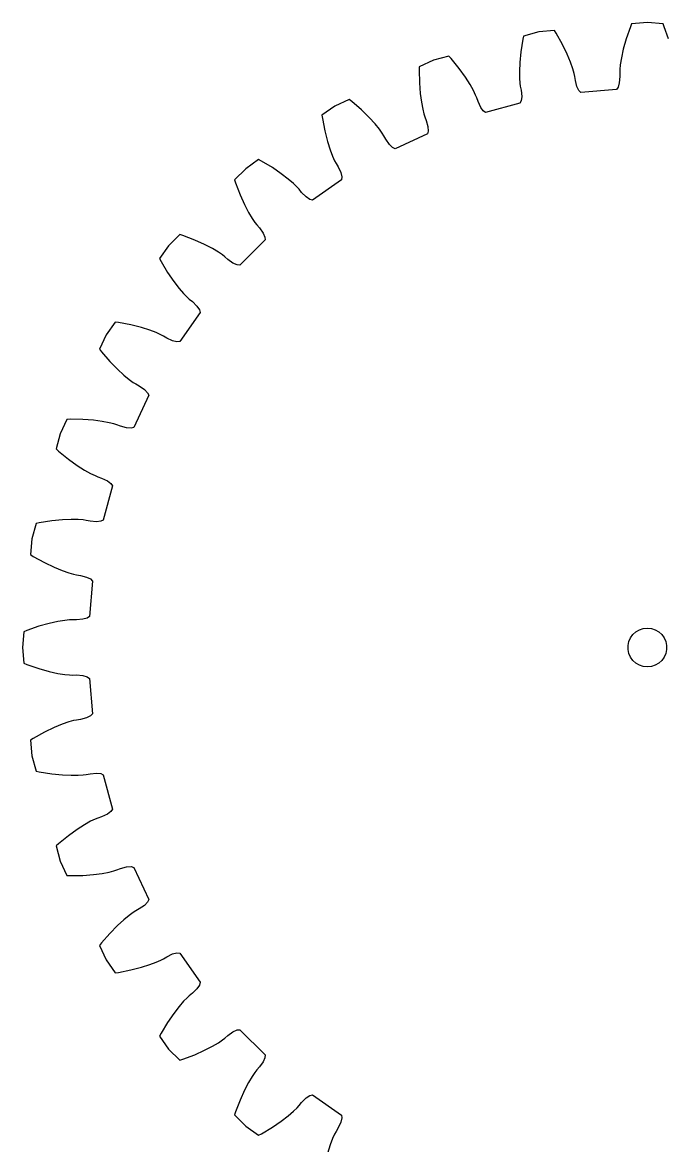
# Model space of a CAD drawing. Extents: x 0 to 199, y 0 to 194.
# Drawn here: x 50.9 to 100.8, y 106.6 to 193.5 of the extents above; entities that cross this region are included whole.
import ezdxf

# ---------------------------------------------------------------- set-up
doc = ezdxf.new("R2010")
doc.units = 0

msp = doc.modelspace()

# ---------------------------------------------------------------- linework, layer by layer
for p, q in [((97.952, 193.193), (97.631, 192.262)), ((98.048, 193.426), (97.952, 193.193)), ((99.266, 193.532), (98.048, 193.426)), ((100.484, 193.426), (99.266, 193.532)), ((100.58, 193.193), (100.484, 193.426)), ((100.902, 192.262), (100.58, 193.193)), ((89.63, 192.235), (89.475, 191.262)), ((89.684, 192.481), (89.63, 192.235)), ((90.865, 192.797), (89.684, 192.481)), ((92.082, 192.904), (90.865, 192.797)), ((92.217, 192.691), (92.082, 192.904)), ((92.696, 191.83), (92.217, 192.691)), ((97.631, 192.262), (97.405, 191.458)), ((93.058, 191.078), (92.696, 191.83)), ((97.405, 191.458), (97.258, 190.79)), ((82.718, 190.615), (81.61, 190.098)), ((83.899, 190.931), (82.718, 190.615)), ((84.069, 190.745), (83.899, 190.931)), ((84.69, 189.98), (84.069, 190.745)), ((89.391, 190.432), (89.363, 189.748)), ((89.475, 191.262), (89.391, 190.432)), ((93.319, 190.446), (93.058, 191.078)), ((93.493, 189.941), (93.319, 190.446)), ((97.258, 190.79), (97.174, 190.264)), ((81.61, 190.098), (81.6, 189.846)), ((81.6, 189.846), (81.616, 188.861)), ((85.177, 189.302), (84.69, 189.98)), ((89.363, 189.748), (89.372, 189.215)), ((93.597, 189.573), (93.493, 189.941)), ((93.646, 189.346), (93.597, 189.573)), ((97.136, 189.882), (97.126, 189.65)), ((97.126, 189.65), (97.131, 189.343)), ((97.174, 190.264), (97.136, 189.882)), ((81.616, 188.861), (81.678, 188.029)), ((85.543, 188.725), (85.177, 189.302)), ((85.802, 188.258), (85.543, 188.725)), ((89.372, 189.215), (89.4, 188.833)), ((89.4, 188.833), (89.431, 188.603)), ((93.695, 189.042), (93.646, 189.346)), ((93.818, 188.566), (93.695, 189.042)), ((97.093, 188.853), (96.999, 188.519)), ((97.131, 189.343), (97.093, 188.853)), ((81.678, 188.029), (81.769, 187.351)), ((85.969, 187.913), (85.802, 188.258)), ((86.057, 187.698), (85.969, 187.913)), ((89.431, 188.603), (89.489, 188.301)), ((89.489, 188.301), (89.537, 187.811)), ((89.537, 187.811), (89.502, 187.466)), ((93.968, 188.254), (93.818, 188.566)), ((94.127, 188.105), (93.968, 188.254)), ((96.868, 188.345), (94.127, 188.105)), ((96.999, 188.519), (96.868, 188.345)), ((75.075, 187.05), (74.073, 186.349)), ((76.183, 187.567), (75.075, 187.05)), ((76.382, 187.413), (76.183, 187.567)), ((77.126, 186.768), (76.382, 187.413)), ((81.769, 187.351), (81.87, 186.827)), ((86.158, 187.408), (86.057, 187.698)), ((86.361, 186.961), (86.158, 187.408)), ((86.563, 186.679), (86.361, 186.961)), ((89.404, 187.272), (86.746, 186.56)), ((89.502, 187.466), (89.404, 187.272)), ((74.073, 186.349), (74.107, 186.099)), ((74.107, 186.099), (74.294, 185.132)), ((77.724, 186.185), (77.126, 186.768)), ((78.185, 185.68), (77.724, 186.185)), ((81.87, 186.827), (81.965, 186.456)), ((81.965, 186.456), (82.035, 186.235)), ((82.035, 186.235), (82.145, 185.947)), ((86.746, 186.56), (86.563, 186.679)), ((78.521, 185.266), (78.185, 185.68)), ((78.745, 184.955), (78.521, 185.266)), ((82.145, 185.947), (82.276, 185.474)), ((82.276, 185.474), (82.303, 185.128)), ((74.294, 185.132), (74.499, 184.323)), ((78.869, 184.758), (78.745, 184.955)), ((79.019, 184.489), (78.869, 184.758)), ((79.297, 184.084), (79.019, 184.489)), ((82.239, 184.92), (79.745, 183.757)), ((82.303, 185.128), (82.239, 184.92)), ((74.499, 184.323), (74.706, 183.671)), ((74.706, 183.671), (74.897, 183.173)), ((79.545, 183.842), (79.297, 184.084)), ((79.745, 183.757), (79.545, 183.842)), ((69.168, 182.914), (68.166, 182.213)), ((69.391, 182.797), (69.168, 182.914)), ((70.236, 182.291), (69.391, 182.797)), ((74.897, 183.173), (75.055, 182.824)), ((75.055, 182.824), (75.162, 182.618)), ((75.162, 182.618), (75.32, 182.354)), ((68.166, 182.213), (67.302, 181.349)), ((70.925, 181.821), (70.236, 182.291)), ((71.467, 181.403), (70.925, 181.821)), ((75.32, 182.354), (75.532, 181.911)), ((75.532, 181.911), (75.618, 181.575)), ((67.302, 181.349), (67.378, 181.108)), ((67.378, 181.108), (67.73, 180.188)), ((71.87, 181.054), (71.467, 181.403)), ((72.144, 180.786), (71.87, 181.054)), ((75.592, 181.359), (73.338, 179.78)), ((75.618, 181.575), (75.592, 181.359)), ((67.73, 180.188), (68.073, 179.428)), ((72.301, 180.615), (72.144, 180.786)), ((72.495, 180.376), (72.301, 180.615)), ((72.839, 180.025), (72.495, 180.376)), ((73.126, 179.83), (72.839, 180.025)), ((68.073, 179.428), (68.39, 178.821)), ((73.338, 179.78), (73.126, 179.83)), ((68.39, 178.821), (68.665, 178.364)), ((68.665, 178.364), (68.88, 178.047)), ((68.88, 178.047), (69.022, 177.863)), ((69.022, 177.863), (69.224, 177.631)), ((69.224, 177.631), (69.509, 177.231)), ((63.067, 177.114), (62.203, 176.249)), ((63.307, 177.038), (63.067, 177.114)), ((64.227, 176.685), (63.307, 177.038)), ((64.988, 176.342), (64.227, 176.685)), ((69.664, 176.697), (67.718, 174.752)), ((69.509, 177.231), (69.652, 176.915)), ((69.652, 176.915), (69.664, 176.697)), ((62.203, 176.249), (61.501, 175.248)), ((65.594, 176.025), (64.988, 176.342)), ((66.052, 175.751), (65.594, 176.025)), ((66.368, 175.535), (66.052, 175.751)), ((61.501, 175.248), (61.618, 175.025)), ((61.618, 175.025), (62.125, 174.18)), ((66.552, 175.393), (66.368, 175.535)), ((66.785, 175.192), (66.552, 175.393)), ((67.184, 174.906), (66.785, 175.192)), ((67.501, 174.763), (67.184, 174.906)), ((62.125, 174.18), (62.595, 173.49)), ((67.718, 174.752), (67.501, 174.763)), ((62.595, 173.49), (63.012, 172.948)), ((63.012, 172.948), (63.362, 172.545)), ((63.362, 172.545), (63.629, 172.271)), ((63.629, 172.271), (63.801, 172.114)), ((63.801, 172.114), (64.04, 171.921)), ((64.04, 171.921), (64.39, 171.576)), ((64.39, 171.576), (64.586, 171.29)), ((64.586, 171.29), (64.635, 171.078)), ((64.635, 171.078), (63.057, 168.824)), ((58.066, 170.342), (57.365, 169.341)), ((58.316, 170.309), (58.066, 170.342)), ((59.283, 170.122), (58.316, 170.309)), ((60.092, 169.916), (59.283, 170.122)), ((60.744, 169.709), (60.092, 169.916)), ((61.242, 169.518), (60.744, 169.709)), ((57.365, 169.341), (56.849, 168.233)), ((61.591, 169.361), (61.242, 169.518)), ((61.797, 169.253), (61.591, 169.361)), ((62.061, 169.095), (61.797, 169.253)), ((62.505, 168.883), (62.061, 169.095)), ((62.841, 168.797), (62.505, 168.883)), ((63.057, 168.824), (62.841, 168.797)), ((56.849, 168.233), (57.002, 168.033)), ((57.002, 168.033), (57.648, 167.289)), ((57.648, 167.289), (58.231, 166.692)), ((58.231, 166.692), (58.736, 166.231)), ((58.736, 166.231), (59.15, 165.894)), ((59.15, 165.894), (59.461, 165.671)), ((59.461, 165.671), (59.657, 165.546)), ((59.657, 165.546), (59.926, 165.397)), ((59.926, 165.397), (60.331, 165.119)), ((60.659, 164.67), (59.496, 162.177)), ((60.331, 165.119), (60.574, 164.871)), ((60.574, 164.871), (60.659, 164.67)), ((54.318, 162.805), (53.801, 161.697)), ((54.569, 162.816), (54.318, 162.805)), ((55.554, 162.8), (54.569, 162.816)), ((56.386, 162.737), (55.554, 162.8)), ((57.065, 162.647), (56.386, 162.737)), ((57.588, 162.545), (57.065, 162.647)), ((57.959, 162.451), (57.588, 162.545)), ((58.181, 162.381), (57.959, 162.451)), ((58.468, 162.271), (58.181, 162.381)), ((58.942, 162.139), (58.468, 162.271)), ((59.288, 162.113), (58.942, 162.139)), ((59.496, 162.177), (59.288, 162.113)), ((53.801, 161.697), (53.485, 160.517)), ((53.485, 160.517), (53.671, 160.347)), ((53.671, 160.347), (54.436, 159.726)), ((54.436, 159.726), (55.113, 159.239)), ((55.113, 159.239), (55.691, 158.872)), ((55.691, 158.872), (56.157, 158.613)), ((56.157, 158.613), (56.502, 158.447)), ((56.502, 158.447), (56.717, 158.358)), ((56.717, 158.358), (57.008, 158.258)), ((57.008, 158.258), (57.455, 158.054)), ((57.855, 157.67), (57.143, 155.012)), ((57.455, 158.054), (57.737, 157.852)), ((57.737, 157.852), (57.855, 157.67)), ((52.181, 154.786), (51.935, 154.732)), ((53.153, 154.941), (52.181, 154.786)), ((53.984, 155.024), (53.153, 154.941)), ((54.667, 155.053), (53.984, 155.024)), ((55.201, 155.044), (54.667, 155.053)), ((55.583, 155.015), (55.201, 155.044)), ((55.813, 154.984), (55.583, 155.015)), ((56.115, 154.926), (55.813, 154.984)), ((56.604, 154.879), (56.115, 154.926)), ((56.949, 154.913), (56.604, 154.879)), ((57.143, 155.012), (56.949, 154.913)), ((51.935, 154.732), (51.618, 153.551)), ((51.618, 153.551), (51.512, 152.333)), ((51.512, 152.333), (51.724, 152.198)), ((51.724, 152.198), (52.585, 151.72)), ((52.585, 151.72), (53.337, 151.358)), ((53.337, 151.358), (53.97, 151.097)), ((53.97, 151.097), (54.474, 150.923)), ((54.474, 150.923), (54.843, 150.819)), ((54.843, 150.819), (55.07, 150.769)), ((55.07, 150.769), (55.373, 150.721)), ((55.373, 150.721), (55.849, 150.598)), ((55.849, 150.598), (56.162, 150.448)), ((56.162, 150.448), (56.311, 150.288)), ((56.311, 150.288), (56.071, 147.547)), ((52.957, 147.011), (52.154, 146.785)), ((53.625, 147.158), (52.957, 147.011)), ((54.152, 147.242), (53.625, 147.158)), ((54.533, 147.28), (54.152, 147.242)), ((54.765, 147.289), (54.533, 147.28)), ((55.073, 147.284), (54.765, 147.289)), ((55.563, 147.323), (55.073, 147.284)), ((55.897, 147.416), (55.563, 147.323)), ((56.071, 147.547), (55.897, 147.416)), ((50.99, 146.367), (50.883, 145.149)), ((51.223, 146.463), (50.99, 146.367)), ((52.154, 146.785), (51.223, 146.463)), ((97.967, 145.899), (98.151, 146.153)), ((98.151, 146.153), (98.385, 146.363)), ((98.385, 146.363), (98.656, 146.52)), ((98.656, 146.52), (98.954, 146.617)), ((98.954, 146.617), (99.266, 146.649)), ((99.266, 146.649), (99.578, 146.617)), ((99.578, 146.617), (99.876, 146.52)), ((99.876, 146.52), (100.148, 146.363)), ((100.148, 146.363), (100.381, 146.153)), ((100.381, 146.153), (100.565, 145.899)), ((97.774, 145.306), (97.84, 145.613)), ((97.774, 144.993), (97.774, 145.306)), ((97.84, 145.613), (97.967, 145.899)), ((100.565, 145.899), (100.693, 145.613)), ((100.693, 145.613), (100.758, 145.306)), ((100.758, 145.306), (100.758, 144.993)), ((50.883, 145.149), (50.99, 143.932)), ((97.84, 144.686), (97.774, 144.993)), ((97.967, 144.399), (97.84, 144.686)), ((98.151, 144.146), (97.967, 144.399)), ((100.565, 144.399), (100.381, 144.146)), ((100.693, 144.686), (100.565, 144.399)), ((100.758, 144.993), (100.693, 144.686)), ((50.99, 143.932), (51.223, 143.836)), ((51.223, 143.836), (52.154, 143.514)), ((52.154, 143.514), (52.957, 143.288)), ((98.385, 143.936), (98.151, 144.146)), ((98.656, 143.779), (98.385, 143.936)), ((98.954, 143.682), (98.656, 143.779)), ((99.266, 143.649), (98.954, 143.682)), ((99.578, 143.682), (99.266, 143.649)), ((99.876, 143.779), (99.578, 143.682)), ((100.148, 143.936), (99.876, 143.779)), ((100.381, 144.146), (100.148, 143.936)), ((52.957, 143.288), (53.625, 143.141)), ((53.625, 143.141), (54.152, 143.057)), ((54.152, 143.057), (54.533, 143.019)), ((54.533, 143.019), (54.765, 143.009)), ((54.765, 143.009), (55.073, 143.014)), ((55.073, 143.014), (55.563, 142.976)), ((55.563, 142.976), (55.897, 142.882)), ((55.897, 142.882), (56.071, 142.751)), ((56.071, 142.751), (56.311, 140.01)), ((56.311, 140.01), (56.162, 139.851)), ((53.97, 139.202), (53.337, 138.941)), ((54.474, 139.376), (53.97, 139.202)), ((54.843, 139.48), (54.474, 139.376)), ((55.07, 139.529), (54.843, 139.48)), ((55.373, 139.578), (55.07, 139.529)), ((55.849, 139.701), (55.373, 139.578)), ((56.162, 139.851), (55.849, 139.701)), ((52.585, 138.579), (51.724, 138.1)), ((53.337, 138.941), (52.585, 138.579)), ((51.724, 138.1), (51.512, 137.965)), ((51.512, 137.965), (51.618, 136.748)), ((51.618, 136.748), (51.935, 135.567)), ((51.935, 135.567), (52.181, 135.513)), ((52.181, 135.513), (53.153, 135.358)), ((53.153, 135.358), (53.984, 135.275)), ((53.984, 135.275), (54.667, 135.246)), ((54.667, 135.246), (55.201, 135.255)), ((55.201, 135.255), (55.583, 135.283)), ((55.583, 135.283), (55.813, 135.314)), ((55.813, 135.314), (56.115, 135.373)), ((56.115, 135.373), (56.604, 135.42)), ((56.604, 135.42), (56.949, 135.386)), ((56.949, 135.386), (57.143, 135.287)), ((57.143, 135.287), (57.855, 132.629)), ((57.455, 132.244), (57.008, 132.041)), ((57.737, 132.447), (57.455, 132.244)), ((57.855, 132.629), (57.737, 132.447)), ((55.691, 131.426), (55.113, 131.06)), ((56.157, 131.685), (55.691, 131.426)), ((56.502, 131.852), (56.157, 131.685)), ((56.717, 131.94), (56.502, 131.852)), ((57.008, 132.041), (56.717, 131.94)), ((54.436, 130.573), (53.671, 129.952)), ((55.113, 131.06), (54.436, 130.573)), ((53.671, 129.952), (53.485, 129.782)), ((53.485, 129.782), (53.801, 128.601)), ((53.801, 128.601), (54.318, 127.493)), ((57.588, 127.753), (57.959, 127.848)), ((57.959, 127.848), (58.181, 127.918)), ((58.181, 127.918), (58.468, 128.028)), ((58.468, 128.028), (58.942, 128.159)), ((58.942, 128.159), (59.288, 128.186)), ((59.288, 128.186), (59.496, 128.122)), ((59.496, 128.122), (60.659, 125.628)), ((54.318, 127.493), (54.569, 127.483)), ((54.569, 127.483), (55.554, 127.499)), ((55.554, 127.499), (56.386, 127.561)), ((56.386, 127.561), (57.065, 127.652)), ((57.065, 127.652), (57.588, 127.753)), ((60.574, 125.428), (60.331, 125.18)), ((60.659, 125.628), (60.574, 125.428)), ((59.15, 124.404), (58.736, 124.068)), ((59.461, 124.628), (59.15, 124.404)), ((59.657, 124.752), (59.461, 124.628)), ((59.926, 124.902), (59.657, 124.752)), ((60.331, 125.18), (59.926, 124.902)), ((58.231, 123.607), (57.648, 123.009)), ((58.736, 124.068), (58.231, 123.607)), ((57.648, 123.009), (57.002, 122.265)), ((57.002, 122.265), (56.849, 122.066)), ((56.849, 122.066), (57.365, 120.958)), ((57.365, 120.958), (58.066, 119.956)), ((61.242, 120.78), (61.591, 120.938)), ((61.591, 120.938), (61.797, 121.045)), ((61.797, 121.045), (62.061, 121.204)), ((62.061, 121.204), (62.505, 121.415)), ((62.505, 121.415), (62.841, 121.501)), ((62.841, 121.501), (63.057, 121.475)), ((63.057, 121.475), (64.635, 119.221)), ((58.066, 119.956), (58.316, 119.99)), ((58.316, 119.99), (59.283, 120.177)), ((59.283, 120.177), (60.092, 120.383)), ((60.092, 120.383), (60.744, 120.59)), ((60.744, 120.59), (61.242, 120.78)), ((64.635, 119.221), (64.586, 119.009)), ((64.04, 118.378), (63.801, 118.184)), ((64.39, 118.722), (64.04, 118.378)), ((64.586, 119.009), (64.39, 118.722)), ((63.362, 117.753), (63.012, 117.35)), ((63.629, 118.027), (63.362, 117.753)), ((63.801, 118.184), (63.629, 118.027)), ((62.595, 116.808), (62.125, 116.119)), ((63.012, 117.35), (62.595, 116.808)), ((62.125, 116.119), (61.618, 115.274)), ((61.618, 115.274), (61.501, 115.051)), ((61.501, 115.051), (62.203, 114.049)), ((66.368, 114.763), (66.552, 114.905)), ((66.552, 114.905), (66.785, 115.107)), ((66.785, 115.107), (67.184, 115.392)), ((67.184, 115.392), (67.501, 115.535)), ((67.501, 115.535), (67.718, 115.547)), ((67.718, 115.547), (69.664, 113.601)), ((62.203, 114.049), (63.067, 113.185)), ((64.227, 113.613), (64.988, 113.956)), ((64.988, 113.956), (65.594, 114.273)), ((65.594, 114.273), (66.052, 114.548)), ((66.052, 114.548), (66.368, 114.763)), ((63.067, 113.185), (63.307, 113.261)), ((63.307, 113.261), (64.227, 113.613)), ((69.509, 113.068), (69.224, 112.668)), ((69.652, 113.384), (69.509, 113.068)), ((69.664, 113.601), (69.652, 113.384)), ((68.88, 112.251), (68.665, 111.935)), ((69.022, 112.435), (68.88, 112.251)), ((69.224, 112.668), (69.022, 112.435)), ((68.39, 111.477), (68.073, 110.871)), ((68.665, 111.935), (68.39, 111.477)), ((68.073, 110.871), (67.73, 110.11)), ((72.839, 110.273), (73.126, 110.469)), ((73.126, 110.469), (73.338, 110.518)), ((73.338, 110.518), (75.592, 108.94)), ((67.73, 110.11), (67.378, 109.19)), ((72.144, 109.512), (72.301, 109.684)), ((72.301, 109.684), (72.495, 109.923)), ((72.495, 109.923), (72.839, 110.273)), ((67.378, 109.19), (67.302, 108.95)), ((67.302, 108.95), (68.166, 108.086)), ((70.925, 108.478), (71.467, 108.895)), ((71.467, 108.895), (71.87, 109.245)), ((71.87, 109.245), (72.144, 109.512)), ((75.618, 108.724), (75.532, 108.388)), ((75.592, 108.94), (75.618, 108.724)), ((68.166, 108.086), (69.168, 107.385)), ((69.391, 107.501), (70.236, 108.008)), ((70.236, 108.008), (70.925, 108.478)), ((75.32, 107.944), (75.162, 107.68)), ((75.532, 108.388), (75.32, 107.944)), ((69.168, 107.385), (69.391, 107.501)), ((74.897, 107.125), (74.706, 106.627)), ((75.055, 107.475), (74.897, 107.125)), ((75.162, 107.68), (75.055, 107.475)), ((74.706, 106.627), (74.499, 105.975))]:
    msp.add_line(p, q)

doc.saveas('drawing.dxf')
